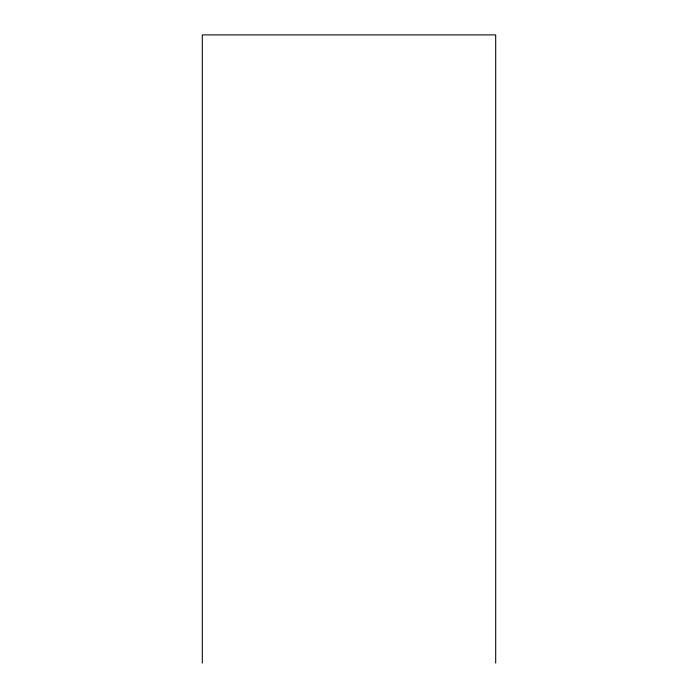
<?xml version="1.0" encoding="UTF-8"?>
<svg xmlns="http://www.w3.org/2000/svg" width="698" height="698" viewBox="0 0 698 698"><rect width="100%" height="100%" fill="white"/><g stroke="black" fill="none" stroke-linecap="round" stroke-linejoin="round"><path stroke-width="1.05" d="M495.693 663.1L495.693 34.9L202.307 34.9L202.307 663.1"/></g></svg>
